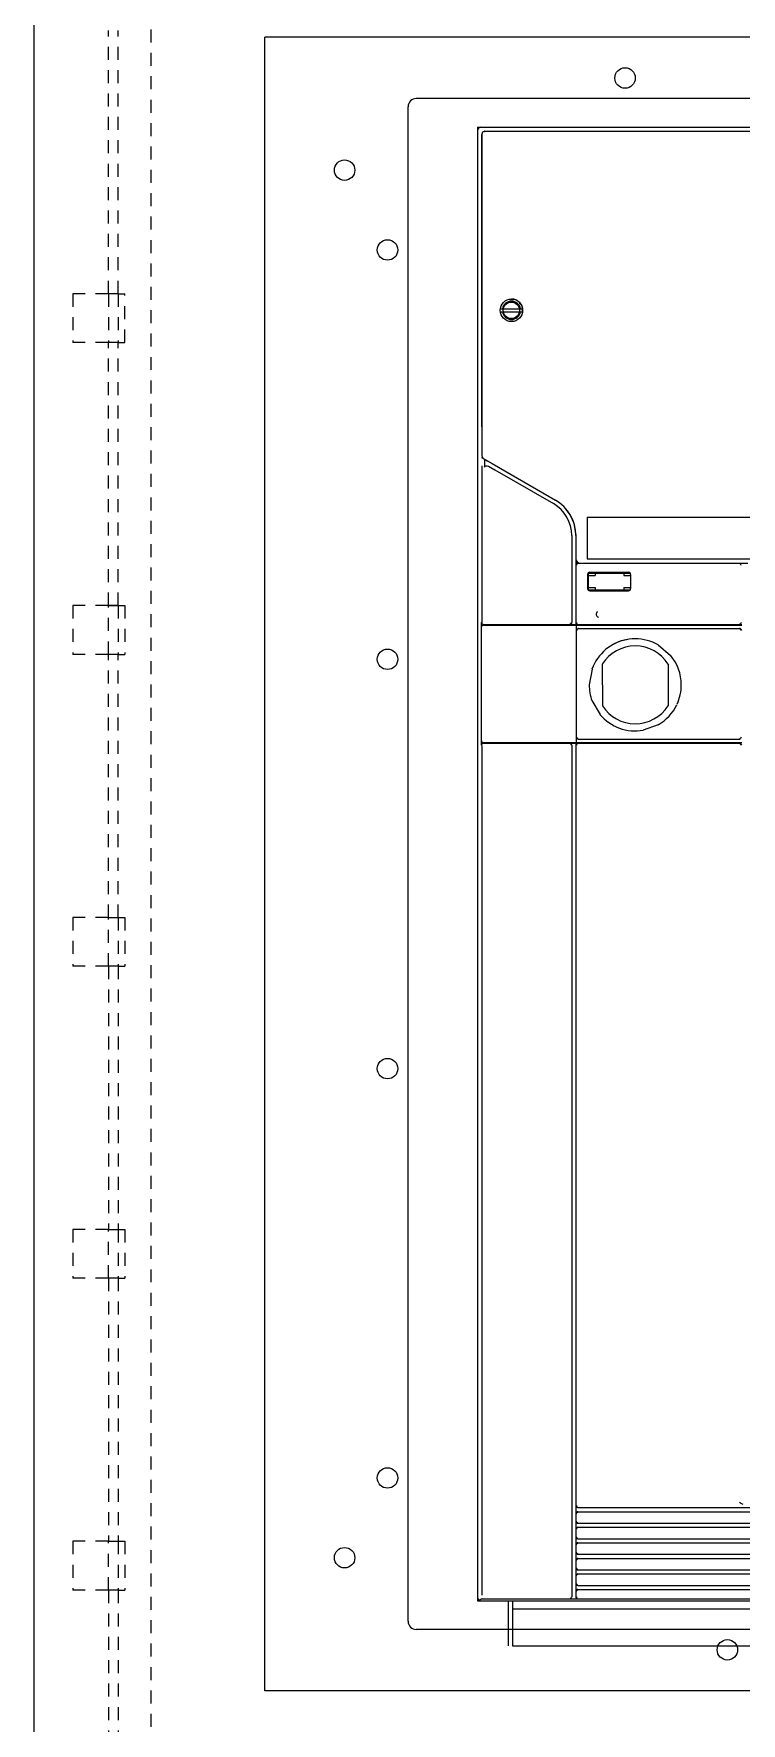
# Model space of a CAD drawing. Header units: inches. Extents: x 6 to 369, y -225 to 2.
# Drawn here: x 244.61 to 251.41, y -37.51 to -21.26 of the extents above; entities that cross this region are included whole.
import ezdxf

# ---------------------------------------------------------------- set-up
doc = ezdxf.new("R2010")
doc.units = ezdxf.units.IN
doc.header["$MEASUREMENT"] = 0
doc.linetypes.add('DOT2', pattern=[0.125, 0, -0.125])
doc.linetypes.add('HIDDEN2', pattern=[0.1875, 0.125, -0.0625])
for name, color, linetype in [('Cabinet', 253, 'HIDDEN2'), ('CB_E3_W_HR_3P', 10, 'Continuous'), ('CB_E3_W_HR_3P_DOOR_CUTOUT_FLUSH&EXTENDED_NO-FLANGE', 255, 'Continuous'), ('CB_E3_W_HR_3P_DOOR_CUTOUT_FLUSH_FLANGED', 2, 'Continuous'), ('D', 3, 'Continuous')]:
    doc.layers.add(name, color=color, linetype=linetype)

# ---------------------------------------------------------------- blocks, each defined once
blk = doc.blocks.new('A$C065B1C50')
at = {"layer": 'CB_E3_W_HR_3P'}
for centre in [(3.465, 15.512), (7.402, 15.512), (11.339, 15.512), (0.768, 14.626), (1.181, 13.858), (13.622, 13.858), (1.181, 9.921), (13.622, 9.921), (1.181, 5.984), (13.622, 5.984), (1.181, 2.047), (13.622, 2.047), (0.768, 1.28), (4.449, 0.394), (10.354, 0.394)]:
    blk.add_circle(centre, 0.0984, dxfattribs=at)
at = {"layer": 'CB_E3_W_HR_3P_DOOR_CUTOUT_FLUSH&EXTENDED_NO-FLANGE'}
for p, q in [((13.346, 15.315), (1.457, 15.315)), ((1.378, 0.669), (1.378, 15.236)), ((13.425, 0.669), (13.425, 15.236)), ((13.346, 0.591), (1.457, 0.591))]:
    blk.add_line(p, q, dxfattribs=at)
for centre, start, end in [((1.457, 15.236), 89.9998, 180.0002), ((13.346, 15.236), 0, 90), ((1.457, 0.669), 179.9998, 270.0002), ((13.346, 0.669), 269.9998, 0.0002)]:
    blk.add_arc(centre, 0.0787, start, end, dxfattribs=at)
at = {"layer": 'CB_E3_W_HR_3P_DOOR_CUTOUT_FLUSH_FLANGED'}
for p, q in [((0, 0), (0, 15.906)), ((14.016, 15.906), (0, 15.906)), ((14.016, 0), (14.016, 15.906)), ((14.016, 0), (0, 0))]:
    blk.add_line(p, q, dxfattribs=at)
blk = doc.blocks.new('A$C5A7909A9')
at = {"layer": 'Cabinet', "linetype": 'HIDDEN2'}
for p, q in [((39.945, 90), (39.945, 0)), ((39.539, 78.234), (39.539, 80.765)), ((39.632, 78.234), (39.632, 80.765)), ((39.539, 78.234), (39.195, 78.234)), ((39.195, 78.234), (39.195, 77.765)), ((39.539, 78.234), (39.539, 77.765)), ((39.632, 78.234), (39.539, 78.234)), ((39.632, 78.234), (39.632, 77.765)), ((39.632, 78.234), (39.695, 78.234)), ((39.695, 77.765), (39.695, 78.234)), ((39.539, 77.765), (39.195, 77.765)), ((39.539, 75.234), (39.539, 77.765)), ((39.632, 77.765), (39.539, 77.765)), ((39.632, 75.234), (39.632, 77.765)), ((39.632, 77.765), (39.695, 77.765)), ((39.539, 75.234), (39.195, 75.234)), ((39.195, 75.234), (39.195, 74.765)), ((39.539, 74.765), (39.539, 75.234)), ((39.539, 75.234), (39.632, 75.234)), ((39.632, 75.234), (39.539, 75.234)), ((39.632, 75.234), (39.632, 74.765)), ((39.632, 75.234), (39.695, 75.234)), ((39.695, 75.234), (39.695, 74.765)), ((39.539, 74.765), (39.195, 74.765)), ((39.539, 72.234), (39.539, 74.765)), ((39.632, 74.765), (39.539, 74.765)), ((39.632, 74.765), (39.539, 74.765)), ((39.632, 72.234), (39.632, 74.765)), ((39.632, 74.765), (39.695, 74.765)), ((39.539, 72.234), (39.195, 72.234)), ((39.195, 72.234), (39.195, 71.765)), ((39.539, 71.765), (39.539, 72.234)), ((39.539, 72.234), (39.632, 72.234)), ((39.632, 72.234), (39.632, 71.765)), ((39.632, 72.234), (39.695, 72.234)), ((39.695, 72.234), (39.695, 71.765)), ((39.539, 71.765), (39.195, 71.765)), ((39.539, 71.765), (39.539, 69.234)), ((39.632, 71.765), (39.539, 71.765)), ((39.632, 71.765), (39.632, 69.234)), ((39.632, 71.765), (39.695, 71.765)), ((39.539, 69.234), (39.195, 69.234)), ((39.195, 69.234), (39.195, 68.765)), ((39.539, 69.234), (39.632, 69.234)), ((39.539, 68.765), (39.539, 69.234)), ((39.632, 69.234), (39.632, 68.765)), ((39.632, 69.234), (39.695, 69.234)), ((39.695, 69.234), (39.695, 68.765)), ((39.539, 68.765), (39.195, 68.765)), ((39.539, 68.765), (39.539, 66.234)), ((39.632, 68.765), (39.539, 68.765)), ((39.632, 68.765), (39.632, 66.234)), ((39.632, 68.765), (39.695, 68.765)), ((39.539, 66.234), (39.195, 66.234)), ((39.195, 66.234), (39.195, 65.765)), ((39.539, 66.234), (39.632, 66.234)), ((39.539, 65.765), (39.539, 66.234)), ((39.632, 66.234), (39.632, 65.765)), ((39.632, 66.234), (39.695, 66.234)), ((39.695, 66.234), (39.695, 65.765)), ((39.539, 65.765), (39.195, 65.765)), ((39.539, 65.765), (39.539, 63.234)), ((39.632, 65.765), (39.539, 65.765)), ((39.632, 65.765), (39.632, 63.234)), ((39.632, 65.765), (39.695, 65.765))]:
    blk.add_line(p, q, dxfattribs=at)

msp = doc.modelspace()

# ---------------------------------------------------------------- linework, layer by layer
at = {"layer": 'Cabinet', "color": 7, "linetype": 'DOT2'}
msp.add_line((248.87332, -22.16254), (259.58198, -22.16254), dxfattribs=at)
msp.add_line((248.87332, -22.16254), (259.58198, -22.16254), dxfattribs=at)
at = {"layer": 'CB_E3_W_HR_3P', "color": 7}
for p, q in [((248.87332, -22.16254), (248.87332, -36.33577)), ((248.87332, -22.16254), (249.20796, -22.16254)), ((248.87332, -22.19403), (248.87332, -36.30428)), ((248.90481, -22.16254), (249.20797, -22.16254)), ((248.90966, -22.23412), (248.90966, -25.04348)), ((248.91269, -22.22947), (248.91269, -25.32462)), ((248.91269, -22.22947), (248.91371, -22.22947)), ((248.94053, -22.20327), (248.9423, -22.20327)), ((248.94126, -22.20191), (249.02654, -22.20191)), ((249.02654, -22.20191), (259.42876, -22.20191)), ((249.20796, -22.16254), (259.24733, -22.16254)), ((249.20797, -22.16254), (259.24734, -22.16254)), ((249.274, -23.85545), (249.27532, -23.85545)), ((249.29554, -23.88498), (249.29739, -23.88498)), ((249.09407, -23.9086), (249.30217, -23.9086)), ((249.09407, -23.9401), (249.30217, -23.9401)), ((249.09919, -23.96372), (249.10071, -23.96372)), ((249.12112, -23.99325), (249.12225, -23.99325)), ((248.90929, -25.33857), (248.91046, -25.33925)), ((248.91046, -25.33925), (248.94052, -25.3566)), ((248.91269, -25.32462), (248.91371, -25.3252)), ((248.91269, -25.41927), (248.91269, -26.92632)), ((248.94052, -25.3566), (249.01277, -25.39831)), ((248.94052, -25.3566), (248.97228, -25.37494)), ((248.94052, -25.3566), (248.94052, -25.43326)), ((248.97933, -25.42447), (249.03839, -25.45857)), ((249.01277, -25.39831), (249.62135, -25.74968)), ((249.03839, -25.45857), (249.60167, -25.78377)), ((249.92647, -25.91451), (258.52883, -25.91451)), ((249.92647, -25.91451), (249.92647, -26.31608)), ((249.77883, -26.09063), (249.77883, -26.92632)), ((249.8182, -26.09063), (249.8182, -26.31608)), ((249.8182, -26.31608), (249.8182, -26.35546)), ((249.92647, -26.31608), (258.52883, -26.31608)), ((249.8182, -26.35546), (249.83788, -26.35546)), ((249.8182, -26.35546), (249.8182, -26.37514)), ((249.8182, -26.37514), (249.8182, -26.92632)), ((249.82781, -26.36122), (249.82303, -26.37514)), ((249.83789, -26.35545), (249.82781, -26.36122)), ((249.83789, -26.35545), (251.393, -26.35545)), ((249.93139, -26.46373), (249.93139, -26.60152)), ((249.93631, -26.4588), (249.93631, -26.60644)), ((249.93631, -26.47357), (250.00521, -26.47357)), ((249.94123, -26.45388), (250.33493, -26.45388)), ((249.95108, -26.44404), (250.32509, -26.44404)), ((250.00521, -26.45388), (250.00521, -26.47357)), ((250.2808, -26.45388), (250.2808, -26.47357)), ((250.2808, -26.47357), (250.34478, -26.47357)), ((250.34478, -26.46373), (250.34478, -26.60152)), ((251.393, -26.35545), (251.40269, -26.36122)), ((251.393, -26.35545), (251.47174, -26.35545)), ((251.40269, -26.36122), (251.40544, -26.37514)), ((249.93631, -26.59167), (250.00521, -26.59167)), ((249.94123, -26.61136), (250.33494, -26.61136)), ((249.95108, -26.62121), (250.32509, -26.62121)), ((250.00521, -26.59167), (250.00521, -26.61136)), ((250.2808, -26.59167), (250.2808, -26.61136)), ((250.2808, -26.59167), (250.34478, -26.59167)), ((248.90815, -26.92632), (248.90815, -28.10743)), ((248.90815, -26.92632), (248.91046, -26.92632)), ((248.90875, -26.97356), (248.90875, -28.06018)), ((248.92784, -26.94601), (248.93014, -26.94601)), ((248.92844, -26.95388), (249.02686, -26.95388)), ((248.93014, -26.94601), (249.02855, -26.94601)), ((249.01837, -26.94601), (249.01837, -26.95388)), ((249.02139, -26.94601), (249.02139, -26.95388)), ((249.02686, -26.95388), (249.82214, -26.95388)), ((249.02855, -26.94601), (249.75915, -26.94601)), ((249.76899, -26.94024), (249.75915, -26.94601)), ((249.75915, -26.94601), (249.8182, -26.94601)), ((249.774, -26.92632), (249.76899, -26.94024)), ((249.8182, -26.92632), (249.8182, -26.94601)), ((249.8182, -26.94601), (249.83789, -26.94601)), ((249.8182, -26.94601), (249.8182, -26.95388)), ((249.82214, -26.95388), (251.41269, -26.95388)), ((249.82214, -26.95388), (249.82214, -27.00506)), ((249.82426, -26.92632), (249.82781, -26.94024)), ((249.82781, -26.94024), (249.83789, -26.946)), ((249.83789, -26.946), (251.393, -26.946)), ((250.03429, -26.87584), (250.03428, -26.87588)), ((251.40269, -26.94024), (251.393, -26.946)), ((251.393, -26.94601), (251.41269, -26.94601)), ((251.40786, -26.92632), (251.40269, -26.94024)), ((249.82214, -27.00506), (249.82214, -28.02868)), ((249.83174, -26.99114), (249.82697, -27.00506)), ((249.84183, -26.98538), (249.83174, -26.99114)), ((249.84183, -26.98538), (251.393, -26.98538)), ((251.393, -26.98538), (251.40269, -26.99114)), ((251.40269, -26.99114), (251.40544, -27.00506)), ((250.61052, -27.14314), (250.72744, -27.24276)), ((249.9739, -27.3756), (249.94615, -27.52671)), ((250.07214, -27.32811), (250.07411, -27.72843)), ((250.706, -27.32811), (250.70403, -27.72843)), ((249.97287, -27.6782), (250.05064, -27.8107)), ((250.61021, -27.9098), (250.46598, -27.9629)), ((248.90815, -28.10743), (248.91046, -28.10743)), ((248.92784, -28.08774), (248.93014, -28.08774)), ((248.92844, -28.07986), (249.02686, -28.07986)), ((248.93014, -28.08774), (249.02855, -28.08774)), ((249.01837, -28.07986), (249.01837, -28.08774)), ((249.02139, -28.07986), (249.02139, -28.08774)), ((249.02686, -28.07986), (249.82214, -28.07986)), ((249.02855, -28.08774), (249.75915, -28.08774)), ((249.75915, -28.08774), (249.83789, -28.08774)), ((249.75915, -28.08774), (249.76899, -28.09351)), ((249.76899, -28.09351), (249.77206, -28.10743)), ((249.77883, -28.10743), (249.77883, -36.28689)), ((249.8182, -28.07986), (249.8182, -28.08774)), ((249.8182, -28.10743), (249.8182, -35.42041)), ((249.82214, -28.02869), (249.82214, -28.07986)), ((249.82214, -28.07986), (251.41269, -28.07986)), ((249.82781, -28.09351), (249.82303, -28.10743)), ((249.83789, -28.08774), (249.82781, -28.09351)), ((249.8282, -28.02868), (249.83174, -28.0426)), ((249.83174, -28.0426), (249.84183, -28.04837)), ((249.83789, -28.08774), (251.393, -28.08774)), ((249.84183, -28.04837), (251.393, -28.04837)), ((251.40269, -28.0426), (251.393, -28.04837)), ((251.393, -28.08774), (251.40269, -28.09351)), ((251.40786, -28.02868), (251.40269, -28.0426)), ((251.40269, -28.09351), (251.40544, -28.10743)), ((248.91269, -28.11168), (248.91269, -36.28273)), ((249.8182, -35.42041), (249.8182, -35.49915)), ((249.82303, -35.42041), (249.82781, -35.43433)), ((249.82373, -35.48947), (249.8182, -35.49915)), ((249.8182, -35.49915), (249.8182, -35.57002)), ((249.8182, -35.57002), (249.82373, -35.5797)), ((249.8182, -35.57002), (249.8182, -35.64876)), ((249.83716, -35.48622), (249.82373, -35.48947)), ((249.82373, -35.5797), (249.83725, -35.58486)), ((249.82781, -35.43433), (249.83789, -35.4401)), ((249.83741, -35.4401), (249.83789, -35.4401)), ((249.83741, -35.47947), (249.83789, -35.47947)), ((249.83789, -35.4401), (252.27883, -35.4401)), ((249.83789, -35.47947), (258.61741, -35.47947)), ((249.82373, -35.63908), (249.8182, -35.64876)), ((249.8182, -35.64876), (249.8182, -35.71963)), ((249.8182, -35.71963), (249.82373, -35.72931)), ((249.8182, -35.71963), (249.8182, -35.79837)), ((249.83716, -35.63583), (249.82373, -35.63908)), ((249.82373, -35.72931), (249.83725, -35.73447)), ((249.83741, -35.58971), (249.83789, -35.58971)), ((249.83741, -35.62908), (249.83789, -35.62908)), ((249.83741, -35.73931), (249.83789, -35.73931)), ((249.83789, -35.58971), (258.61741, -35.58971)), ((249.83789, -35.62908), (258.61741, -35.62908)), ((249.83789, -35.73931), (258.61741, -35.73931)), ((249.82373, -35.78869), (249.8182, -35.79837)), ((249.8182, -35.79837), (249.8182, -35.86923)), ((249.8182, -35.86923), (249.82373, -35.87892)), ((249.8182, -35.86923), (249.8182, -35.94797)), ((249.83716, -35.78544), (249.82373, -35.78869)), ((249.82373, -35.87892), (249.83725, -35.88408)), ((249.83741, -35.77868), (249.83789, -35.77868)), ((249.83741, -35.88892), (249.83789, -35.88892)), ((249.83789, -35.77868), (258.61741, -35.77868)), ((249.83789, -35.88892), (258.61741, -35.88892)), ((249.82373, -35.93829), (249.8182, -35.94797)), ((249.8182, -35.94797), (249.8182, -36.01884)), ((249.8182, -36.01884), (249.82373, -36.02852)), ((249.8182, -36.01884), (249.8182, -36.09758)), ((249.83716, -35.93504), (249.82373, -35.93829)), ((249.82373, -36.02852), (249.83725, -36.03368)), ((249.83741, -35.92829), (249.83789, -35.92829)), ((249.83741, -36.03852), (249.83789, -36.03852)), ((249.83789, -35.92829), (258.61741, -35.92829)), ((249.83789, -36.03852), (258.61741, -36.03852)), ((249.82373, -36.0879), (249.8182, -36.09758)), ((249.8182, -36.09758), (249.8182, -36.16845)), ((249.8182, -36.16845), (249.82373, -36.17813)), ((249.8182, -36.16845), (249.8182, -36.24719)), ((249.83716, -36.08465), (249.82373, -36.0879)), ((249.82373, -36.17813), (249.83725, -36.18329)), ((249.83716, -36.23426), (249.82373, -36.2375)), ((249.83741, -36.07789), (249.83789, -36.07789)), ((249.83741, -36.18813), (249.83789, -36.18813)), ((249.83741, -36.2275), (249.83789, -36.2275)), ((249.83789, -36.07789), (258.61741, -36.07789)), ((249.83789, -36.18813), (258.61741, -36.18813)), ((249.83789, -36.2275), (258.61741, -36.2275)), ((248.9136, -36.31608), (248.87332, -36.33577)), ((248.87332, -36.33577), (249.20796, -36.33577)), ((248.90482, -36.33577), (249.20797, -36.33577)), ((248.9136, -36.31608), (248.98159, -36.31608)), ((248.98159, -36.31608), (259.47371, -36.31608)), ((249.09772, -36.31812), (249.72456, -36.31812)), ((249.16859, -36.33577), (249.16859, -36.76884)), ((249.20796, -36.33577), (259.24733, -36.33577)), ((249.20796, -36.33577), (249.20796, -36.76884)), ((249.20797, -36.33577), (249.20797, -36.41451)), ((249.20797, -36.33577), (259.24734, -36.33577)), ((249.75915, -36.31839), (249.75915, -36.31863)), ((249.77307, -36.30501), (249.76899, -36.30855)), ((249.77883, -36.2987), (249.77307, -36.30501)), ((249.77883, -36.28689), (249.77883, -36.2987)), ((249.77883, -36.2987), (249.77883, -36.29886)), ((249.82373, -36.2375), (249.8182, -36.24719)), ((249.8182, -36.24719), (249.8182, -36.29817)), ((249.8182, -36.29817), (249.8182, -36.29886)), ((249.82303, -36.29817), (249.82784, -36.31205)), ((249.82784, -36.31205), (249.83789, -36.31786)), ((249.83789, -36.31786), (249.83789, -36.31863)), ((249.20797, -36.41451), (249.20797, -36.76884)), ((249.20797, -36.41451), (252.01341, -36.41451)), ((249.20796, -36.76884), (251.21562, -36.76884)), ((249.20796, -36.76884), (259.24733, -36.76884)), ((249.20797, -36.76884), (259.24734, -36.76884))]:
    msp.add_line(p, q, dxfattribs=at)
for points in [[(248.90481, -22.16254), (248.88254, -22.17176), (248.87332, -22.19403)], [(248.94126, -22.20191), (248.92178, -22.20998), (248.91371, -22.22947)], [(248.91371, -25.3252), (248.92748, -25.34907)], [(248.94051, -25.43326), (248.9476, -25.42071), (248.96612, -25.41899), (248.97933, -25.42447)], [(249.70216, -25.81298), (249.7632, -25.89503), (249.79895, -25.97257), (249.8182, -26.09062)], [(248.90815, -26.92632), (248.91391, -26.94024), (248.92784, -26.94601)], [(248.91046, -26.92632), (248.91623, -26.94024), (248.93014, -26.94601)], [(248.92784, -28.08774), (248.91391, -28.09351), (248.90815, -28.10743)], [(248.93014, -28.08774), (248.91623, -28.09351), (248.91046, -28.10743)], [(251.42647, -35.41057), (251.39969, -35.39797), (251.39238, -35.39089)], [(248.87332, -36.30428), (248.88254, -36.32654), (248.90482, -36.33577)], [(248.92361, -36.31322), (249.02855, -36.31812)], [(249.75915, -36.31839), (249.77307, -36.31262)], [(249.8182, -36.29817), (249.82101, -36.3083)], [(250.2697, -36.31752), (258.1856, -36.31752)]]:
    msp.add_lwpolyline(points, dxfattribs=at)
for radius in [0.10827, 0.10827, 0.07874]:
    msp.add_circle((249.19812, -23.92435), radius, dxfattribs=at)
for centre, radius, start, end in [((249.19812, -23.92435), 0.08858, 10.240931, 169.759069), ((249.19812, -23.92435), 0.10827, 356.149952, 90), ((249.19812, -23.92435), 0.08858, 190.239122, 349.760878), ((249.4245, -26.09063), 0.35433, 0.000306, 59.999694), ((249.4245, -26.09063), 0.3937, 0.000265, 60.000161), ((249.4245, -26.09063), 0.3937, 0.00142, 60), ((249.85758, -26.31608), 0.03937, 180.006474, 269.993565), ((249.83789, -26.37514), 0.01969, 149.214511, 180.000561), ((249.95108, -26.46373), 0.01969, 90.000725, 179.999427), ((250.32509, -26.46373), 0.01969, 0.000588, 89.999292), ((249.95108, -26.60152), 0.01969, 180.000573, 269.999275), ((250.32509, -26.60152), 0.01969, 270.000016, 359.999412), ((248.92844, -26.97356), 0.01969, 89.999439, 180.000561), ((249.75915, -26.92632), 0.01969, 270.000001, 286.912922), ((249.75915, -26.92632), 0.01969, 320.68127, 0), ((249.83789, -26.92632), 0.01969, 180, 215.137405), ((250.04296, -26.84758), 0.0296, 125.278289, 252.955562), ((249.84182, -27.00506), 0.01969, 142.171786, 179.986655), ((249.84182, -27.00506), 0.01969, 90.000823, 106.488422), ((250.38907, -27.5267), 0.44291, 99.991542, 160.001444), ((250.38907, -27.52671), 0.44291, 59.999589, 120.000013), ((251.39301, -27.00506), 0.01968, 69.177676, 90.00319), ((251.39301, -27.00506), 0.01968, 359.995645, 47.540909), ((250.38907, -27.52672), 0.37402, 32.073319, 147.926668), ((250.38907, -27.52671), 0.44291, 359.999576, 39.999527), ((250.38907, -27.52671), 0.44292, 180.001048, 200.000765), ((250.38907, -27.52672), 0.44291, 335.289543, 0.001306), ((250.38907, -27.52672), 0.37402, 212.636954, 327.363034), ((250.38907, -27.52672), 0.44291, 299.996842, 334.423985), ((250.38907, -27.52671), 0.44292, 220.000391, 279.999187), ((248.92844, -28.06018), 0.01969, 180, 270.002686), ((249.75915, -28.10743), 0.01969, 73.087075, 90), ((249.75915, -28.10743), 0.01969, 0, 44.280816), ((249.83789, -28.10743), 0.01969, 142.232989, 180), ((249.84182, -28.02868), 0.01969, 180.013079, 221.3635), ((249.83789, -28.10743), 0.01969, 90.000001, 106.396575), ((249.84182, -28.02868), 0.01969, 253.511644, 269.999284), ((251.393, -28.02868), 0.01969, 270.000687, 287.351727), ((251.393, -28.10743), 0.01969, 72.648052, 89.999107), ((251.393, -28.10743), 0.01969, 0.000777, 46.104957), ((249.83789, -35.42041), 0.01969, 180.00795, 211.962646), ((249.83789, -35.49916), 0.01969, 91.403254, 129.577794), ((249.83789, -35.49915), 0.01969, 90, 128.2502), ((249.83789, -35.42041), 0.01969, 266.726695, 268.596746), ((249.83789, -35.64876), 0.01969, 91.403254, 129.577794), ((249.83789, -35.64876), 0.01969, 90, 128.2502), ((249.83789, -35.57002), 0.01969, 236.728144, 268.596746), ((249.83789, -35.71962), 0.01969, 236.728143, 268.596746), ((249.83789, -35.57002), 0.01969, 238.720047, 270.000561), ((249.83789, -35.71963), 0.01969, 238.720045, 270.000561), ((249.83789, -35.79837), 0.01969, 91.403254, 129.577795), ((249.83789, -35.79837), 0.01969, 90, 128.250201), ((249.83789, -35.86923), 0.01969, 236.728144, 268.596746), ((249.83789, -35.86923), 0.01969, 238.720047, 270.000561), ((249.83789, -35.94798), 0.01969, 91.403254, 129.577794), ((249.83789, -35.94797), 0.01969, 90, 128.2502), ((249.83789, -36.01884), 0.01969, 236.728143, 268.596746), ((249.83789, -36.01884), 0.01969, 238.720046, 270.000561), ((249.83789, -36.09758), 0.01969, 91.403254, 129.577794), ((249.83789, -36.24719), 0.01969, 91.403254, 129.577794), ((249.83789, -36.09758), 0.01969, 90, 128.2502), ((249.83789, -36.24719), 0.01969, 90, 128.2502), ((249.83789, -36.16844), 0.01969, 236.728144, 268.596746), ((249.83789, -36.16845), 0.01969, 238.720046, 270.000561), ((249.75894, -36.29874), 0.01989, 270.593579, 323.287687), ((249.75894, -36.29874), 0.01989, 354.196039, 359.656885), ((249.83809, -36.29874), 0.01989, 180.343115, 213.144216), ((249.83809, -36.29874), 0.01989, 263.643683, 269.406421)]:
    msp.add_arc(centre, radius, start, end, dxfattribs=at)
at = {"layer": 'D', "color": 7}
msp.add_line((244.60549, -12.62335), (244.60549, -101.37568), dxfattribs=at)

# ---------------------------------------------------------------- block references
at = {"layer": 'Cabinet', "color": 7, "linetype": 'DOT2'}
msp.add_blockref('A$C065B1C50', (246.82608, -37.20191), dxfattribs=at)
at = {"layer": 'D', "color": 7}
msp.add_blockref('A$C5A7909A9', (205.78553, -101.99835), dxfattribs=at)

doc.saveas('drawing.dxf')
